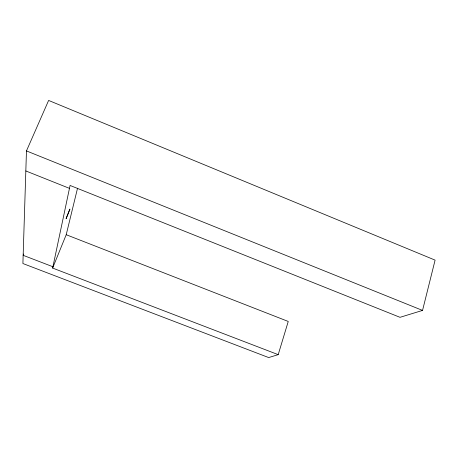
<?xml version="1.0" encoding="UTF-8"?>
<svg xmlns="http://www.w3.org/2000/svg" width="458" height="458" viewBox="0 0 458 458"><rect width="100%" height="100%" fill="white"/><g stroke="black" fill="none" stroke-linecap="round" stroke-linejoin="round"><path stroke-width="0.69" d="M278.201 354.647L52.636 268.073L70.08 185.456L400.017 317.32L422.545 310.415L435.1 260.127L48.622 100.434L26.461 150.922L22.9 263.527L268.674 357.566L278.201 354.647L288.248 321.453L66.21 234.714L77.545 188.221M52.636 268.073L66.21 234.714M23.707 254.018L23.158 255.318L52.916 266.751M25.831 170.949L69.467 188.364M26.461 150.922L422.545 310.415M66.233 218.163L66.135 218.735L69.925 209.066L66.233 218.163"/></g></svg>
